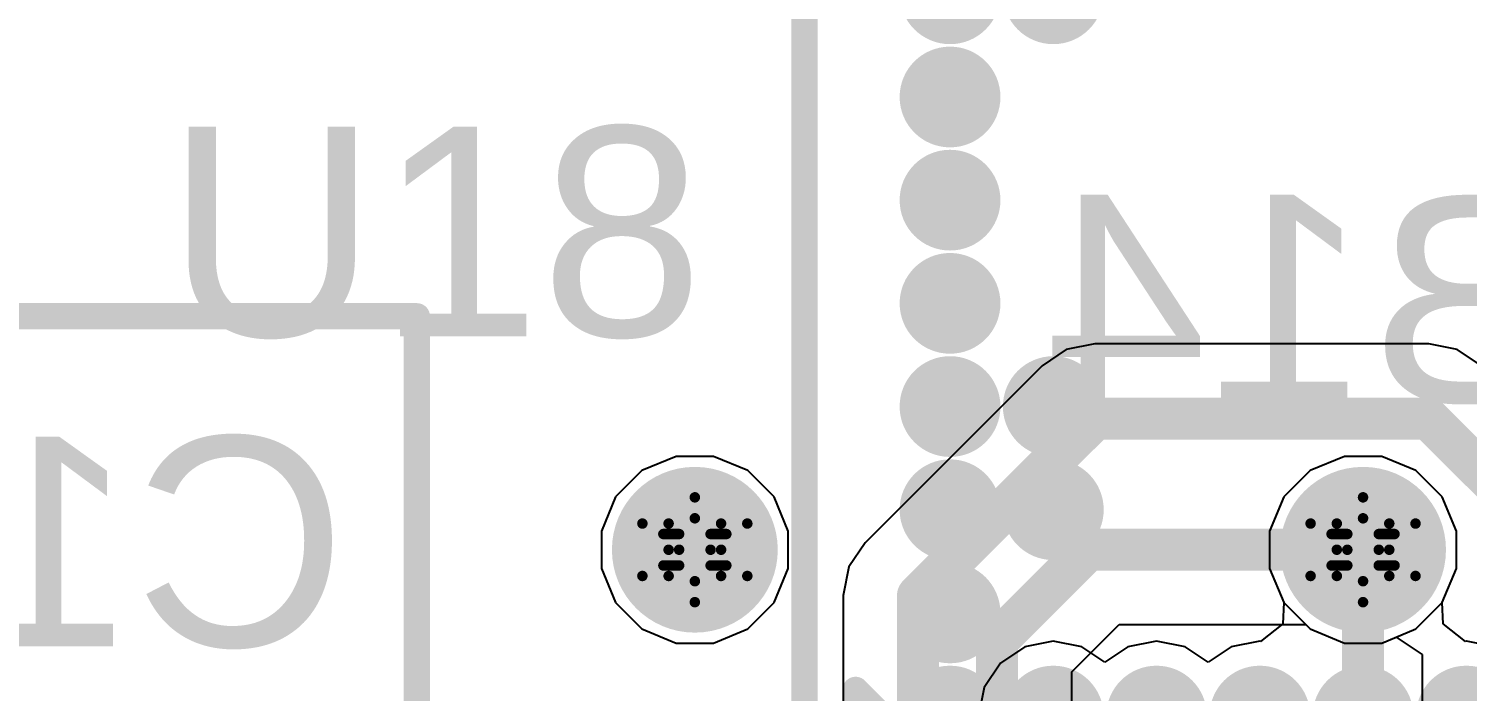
# Model space of a CAD drawing. Header units: inches. Extents: x -2.7 to 10.9, y -2.9 to 7.4.
# Drawn here: x -0.679 to -0.4047, y -2.6315 to -2.5051 of the extents above; entities that cross this region are included whole.
import ezdxf

# ---------------------------------------------------------------- set-up
doc = ezdxf.new("R2010")
doc.units = ezdxf.units.IN
doc.header["$MEASUREMENT"] = 0
for name, color, linetype in [('Board Outline', 216, 'Continuous'), ('Bottom Layer', 5, 'Continuous'), ('Bottom Overlay', 54, 'Continuous'), ('Bottom Solder', 6, 'Continuous'), ('Drill Drawing', 1, 'Continuous'), ('Layer 2', 16, 'Continuous'), ('Layer 3', 76, 'Continuous'), ('Top Layer', 1, 'Continuous'), ('Top Overlay', 2, 'Continuous'), ('Top Paste', 8, 'Continuous'), ('Top Solder', 216, 'Continuous'), ('Via Holes', 16, 'Continuous')]:
    doc.layers.add(name, color=color, linetype=linetype)
doc.styles.add('Arial', font='', dxfattribs={"height": 0.2})
doc.styles.get('Arial').set_extended_font_data('Arial')

# ---------------------------------------------------------------- blocks, each defined once
blk = doc.blocks.new('_____2____40_128')
at = {"layer": 'Top Layer'}
h = blk.add_hatch(color=1, dxfattribs=at)
edge = h.paths.add_edge_path()
edge.add_arc((-0.10827, 0.07874), 0.00561, 0, 360)
h = blk.add_hatch(color=1, dxfattribs=at)
edge = h.paths.add_edge_path()
edge.add_arc((-0.08858, 0.07874), 0.00561, 0, 360)
h = blk.add_hatch(color=1, dxfattribs=at)
edge = h.paths.add_edge_path()
edge.add_arc((-0.0689, 0.07874), 0.00561, 0, 360)
h = blk.add_hatch(color=1, dxfattribs=at)
edge = h.paths.add_edge_path()
edge.add_arc((-0.04921, 0.07874), 0.00561, 0, 360)
h = blk.add_hatch(color=1, dxfattribs=at)
edge = h.paths.add_edge_path()
edge.add_arc((-0.02953, 0.07874), 0.00561, 0, 360)
h = blk.add_hatch(color=1, dxfattribs=at)
edge = h.paths.add_edge_path()
edge.add_arc((-0.00984, 0.07874), 0.00561, 0, 360)
h = blk.add_hatch(color=1, dxfattribs=at)
edge = h.paths.add_edge_path()
edge.add_arc((0.00984, 0.07874), 0.00561, 0, 360)
h = blk.add_hatch(color=1, dxfattribs=at)
edge = h.paths.add_edge_path()
edge.add_arc((0.02953, 0.07874), 0.00561, 0, 360)
h = blk.add_hatch(color=1, dxfattribs=at)
edge = h.paths.add_edge_path()
edge.add_arc((0.04921, 0.07874), 0.00561, 0, 360)
h = blk.add_hatch(color=1, dxfattribs=at)
edge = h.paths.add_edge_path()
edge.add_arc((0.0689, 0.07874), 0.00561, 0, 360)
h = blk.add_hatch(color=1, dxfattribs=at)
edge = h.paths.add_edge_path()
edge.add_arc((0.08858, 0.07874), 0.00561, 0, 360)
h = blk.add_hatch(color=1, dxfattribs=at)
edge = h.paths.add_edge_path()
edge.add_arc((0.10827, 0.07874), 0.00561, 0, 360)
h = blk.add_hatch(color=1, dxfattribs=at)
edge = h.paths.add_edge_path()
edge.add_arc((-0.10827, 0.05906), 0.00561, 0, 360)
h = blk.add_hatch(color=1, dxfattribs=at)
edge = h.paths.add_edge_path()
edge.add_arc((-0.08858, 0.05906), 0.00561, 0, 360)
h = blk.add_hatch(color=1, dxfattribs=at)
edge = h.paths.add_edge_path()
edge.add_arc((-0.10827, 0.03937), 0.00561, 0, 360)
h = blk.add_hatch(color=1, dxfattribs=at)
edge = h.paths.add_edge_path()
edge.add_arc((0.10827, 0.03937), 0.00561, 0, 360)
h = blk.add_hatch(color=1, dxfattribs=at)
edge = h.paths.add_edge_path()
edge.add_arc((-0.10827, 0.01969), 0.00561, 0, 360)
h = blk.add_hatch(color=1, dxfattribs=at)
edge = h.paths.add_edge_path()
edge.add_arc((0.10827, 0.01969), 0.00561, 0, 360)
h = blk.add_hatch(color=1, dxfattribs=at)
edge = h.paths.add_edge_path()
edge.add_arc((-0.10827, 0), 0.00561, 0, 360)
h = blk.add_hatch(color=1, dxfattribs=at)
edge = h.paths.add_edge_path()
edge.add_arc((0.10827, 0), 0.00561, 0, 360)
h = blk.add_hatch(color=1, dxfattribs=at)
edge = h.paths.add_edge_path()
edge.add_arc((-0.10827, -0.01969), 0.00561, 0, 360)
h = blk.add_hatch(color=1, dxfattribs=at)
edge = h.paths.add_edge_path()
edge.add_arc((-0.08858, -0.01969), 0.00561, 0, 360)
h = blk.add_hatch(color=1, dxfattribs=at)
edge = h.paths.add_edge_path()
edge.add_arc((0.10827, -0.01969), 0.00561, 0, 360)
h = blk.add_hatch(color=1, dxfattribs=at)
edge = h.paths.add_edge_path()
edge.add_arc((-0.10827, -0.03937), 0.00561, 0, 360)
h = blk.add_hatch(color=1, dxfattribs=at)
edge = h.paths.add_edge_path()
edge.add_arc((-0.08858, -0.03937), 0.00561, 0, 360)
h = blk.add_hatch(color=1, dxfattribs=at)
edge = h.paths.add_edge_path()
edge.add_arc((0.10827, -0.03937), 0.00561, 0, 360)
h = blk.add_hatch(color=1, dxfattribs=at)
edge = h.paths.add_edge_path()
edge.add_arc((-0.10827, -0.05906), 0.00561, 0, 360)
h = blk.add_hatch(color=1, dxfattribs=at)
edge = h.paths.add_edge_path()
edge.add_arc((0.10827, -0.05906), 0.00561, 0, 360)
h = blk.add_hatch(color=1, dxfattribs=at)
edge = h.paths.add_edge_path()
edge.add_arc((-0.10827, -0.07874), 0.00561, 0, 360)
h = blk.add_hatch(color=1, dxfattribs=at)
edge = h.paths.add_edge_path()
edge.add_arc((-0.08858, -0.07874), 0.00561, 0, 360)
h = blk.add_hatch(color=1, dxfattribs=at)
edge = h.paths.add_edge_path()
edge.add_arc((-0.0689, -0.07874), 0.00561, 0, 360)
h = blk.add_hatch(color=1, dxfattribs=at)
edge = h.paths.add_edge_path()
edge.add_arc((-0.04921, -0.07874), 0.00561, 0, 360)
h = blk.add_hatch(color=1, dxfattribs=at)
edge = h.paths.add_edge_path()
edge.add_arc((-0.02953, -0.07874), 0.00561, 0, 360)
h = blk.add_hatch(color=1, dxfattribs=at)
edge = h.paths.add_edge_path()
edge.add_arc((-0.00984, -0.07874), 0.00561, 0, 360)
h = blk.add_hatch(color=1, dxfattribs=at)
edge = h.paths.add_edge_path()
edge.add_arc((0.00984, -0.07874), 0.00561, 0, 360)
h = blk.add_hatch(color=1, dxfattribs=at)
edge = h.paths.add_edge_path()
edge.add_arc((0.02953, -0.07874), 0.00561, 0, 360)
h = blk.add_hatch(color=1, dxfattribs=at)
edge = h.paths.add_edge_path()
edge.add_arc((0.04921, -0.07874), 0.00561, 0, 360)
h = blk.add_hatch(color=1, dxfattribs=at)
edge = h.paths.add_edge_path()
edge.add_arc((0.0689, -0.07874), 0.00561, 0, 360)
h = blk.add_hatch(color=1, dxfattribs=at)
edge = h.paths.add_edge_path()
edge.add_arc((0.08858, -0.07874), 0.00561, 0, 360)
h = blk.add_hatch(color=1, dxfattribs=at)
edge = h.paths.add_edge_path()
edge.add_arc((0.10827, -0.07874), 0.00561, 0, 360)
at = {"layer": 'Top Paste'}
h = blk.add_hatch(color=8, dxfattribs=at)
edge = h.paths.add_edge_path()
edge.add_arc((-0.10827, 0.07874), 0.00561, 0, 360)
h = blk.add_hatch(color=8, dxfattribs=at)
edge = h.paths.add_edge_path()
edge.add_arc((-0.08858, 0.07874), 0.00561, 0, 360)
h = blk.add_hatch(color=8, dxfattribs=at)
edge = h.paths.add_edge_path()
edge.add_arc((-0.0689, 0.07874), 0.00561, 0, 360)
h = blk.add_hatch(color=8, dxfattribs=at)
edge = h.paths.add_edge_path()
edge.add_arc((-0.04921, 0.07874), 0.00561, 0, 360)
h = blk.add_hatch(color=8, dxfattribs=at)
edge = h.paths.add_edge_path()
edge.add_arc((-0.02953, 0.07874), 0.00561, 0, 360)
h = blk.add_hatch(color=8, dxfattribs=at)
edge = h.paths.add_edge_path()
edge.add_arc((-0.00984, 0.07874), 0.00561, 0, 360)
h = blk.add_hatch(color=8, dxfattribs=at)
edge = h.paths.add_edge_path()
edge.add_arc((0.00984, 0.07874), 0.00561, 0, 360)
h = blk.add_hatch(color=8, dxfattribs=at)
edge = h.paths.add_edge_path()
edge.add_arc((0.02953, 0.07874), 0.00561, 0, 360)
h = blk.add_hatch(color=8, dxfattribs=at)
edge = h.paths.add_edge_path()
edge.add_arc((0.04921, 0.07874), 0.00561, 0, 360)
h = blk.add_hatch(color=8, dxfattribs=at)
edge = h.paths.add_edge_path()
edge.add_arc((0.0689, 0.07874), 0.00561, 0, 360)
h = blk.add_hatch(color=8, dxfattribs=at)
edge = h.paths.add_edge_path()
edge.add_arc((0.08858, 0.07874), 0.00561, 0, 360)
h = blk.add_hatch(color=8, dxfattribs=at)
edge = h.paths.add_edge_path()
edge.add_arc((0.10827, 0.07874), 0.00561, 0, 360)
h = blk.add_hatch(color=8, dxfattribs=at)
edge = h.paths.add_edge_path()
edge.add_arc((-0.10827, 0.05906), 0.00561, 0, 360)
h = blk.add_hatch(color=8, dxfattribs=at)
edge = h.paths.add_edge_path()
edge.add_arc((-0.08858, 0.05906), 0.00561, 0, 360)
h = blk.add_hatch(color=8, dxfattribs=at)
edge = h.paths.add_edge_path()
edge.add_arc((-0.10827, 0.03937), 0.00561, 0, 360)
h = blk.add_hatch(color=8, dxfattribs=at)
edge = h.paths.add_edge_path()
edge.add_arc((0.10827, 0.03937), 0.00561, 0, 360)
h = blk.add_hatch(color=8, dxfattribs=at)
edge = h.paths.add_edge_path()
edge.add_arc((-0.10827, 0.01969), 0.00561, 0, 360)
h = blk.add_hatch(color=8, dxfattribs=at)
edge = h.paths.add_edge_path()
edge.add_arc((0.10827, 0.01969), 0.00561, 0, 360)
h = blk.add_hatch(color=8, dxfattribs=at)
edge = h.paths.add_edge_path()
edge.add_arc((-0.10827, 0), 0.00561, 0, 360)
h = blk.add_hatch(color=8, dxfattribs=at)
edge = h.paths.add_edge_path()
edge.add_arc((0.10827, 0), 0.00561, 0, 360)
h = blk.add_hatch(color=8, dxfattribs=at)
edge = h.paths.add_edge_path()
edge.add_arc((-0.10827, -0.01969), 0.00561, 0, 360)
h = blk.add_hatch(color=8, dxfattribs=at)
edge = h.paths.add_edge_path()
edge.add_arc((-0.08858, -0.01969), 0.00561, 0, 360)
h = blk.add_hatch(color=8, dxfattribs=at)
edge = h.paths.add_edge_path()
edge.add_arc((0.10827, -0.01969), 0.00561, 0, 360)
h = blk.add_hatch(color=8, dxfattribs=at)
edge = h.paths.add_edge_path()
edge.add_arc((-0.10827, -0.03937), 0.00561, 0, 360)
h = blk.add_hatch(color=8, dxfattribs=at)
edge = h.paths.add_edge_path()
edge.add_arc((-0.08858, -0.03937), 0.00561, 0, 360)
h = blk.add_hatch(color=8, dxfattribs=at)
edge = h.paths.add_edge_path()
edge.add_arc((0.10827, -0.03937), 0.00561, 0, 360)
h = blk.add_hatch(color=8, dxfattribs=at)
edge = h.paths.add_edge_path()
edge.add_arc((-0.10827, -0.05906), 0.00561, 0, 360)
h = blk.add_hatch(color=8, dxfattribs=at)
edge = h.paths.add_edge_path()
edge.add_arc((0.10827, -0.05906), 0.00561, 0, 360)
h = blk.add_hatch(color=8, dxfattribs=at)
edge = h.paths.add_edge_path()
edge.add_arc((-0.10827, -0.07874), 0.00561, 0, 360)
h = blk.add_hatch(color=8, dxfattribs=at)
edge = h.paths.add_edge_path()
edge.add_arc((-0.08858, -0.07874), 0.00561, 0, 360)
h = blk.add_hatch(color=8, dxfattribs=at)
edge = h.paths.add_edge_path()
edge.add_arc((-0.0689, -0.07874), 0.00561, 0, 360)
h = blk.add_hatch(color=8, dxfattribs=at)
edge = h.paths.add_edge_path()
edge.add_arc((-0.04921, -0.07874), 0.00561, 0, 360)
h = blk.add_hatch(color=8, dxfattribs=at)
edge = h.paths.add_edge_path()
edge.add_arc((-0.02953, -0.07874), 0.00561, 0, 360)
h = blk.add_hatch(color=8, dxfattribs=at)
edge = h.paths.add_edge_path()
edge.add_arc((-0.00984, -0.07874), 0.00561, 0, 360)
h = blk.add_hatch(color=8, dxfattribs=at)
edge = h.paths.add_edge_path()
edge.add_arc((0.00984, -0.07874), 0.00561, 0, 360)
h = blk.add_hatch(color=8, dxfattribs=at)
edge = h.paths.add_edge_path()
edge.add_arc((0.02953, -0.07874), 0.00561, 0, 360)
h = blk.add_hatch(color=8, dxfattribs=at)
edge = h.paths.add_edge_path()
edge.add_arc((0.04921, -0.07874), 0.00561, 0, 360)
h = blk.add_hatch(color=8, dxfattribs=at)
edge = h.paths.add_edge_path()
edge.add_arc((0.0689, -0.07874), 0.00561, 0, 360)
h = blk.add_hatch(color=8, dxfattribs=at)
edge = h.paths.add_edge_path()
edge.add_arc((0.08858, -0.07874), 0.00561, 0, 360)
h = blk.add_hatch(color=8, dxfattribs=at)
edge = h.paths.add_edge_path()
edge.add_arc((0.10827, -0.07874), 0.00561, 0, 360)
at = {"layer": 'Top Solder'}
h = blk.add_hatch(color=216, dxfattribs=at)
edge = h.paths.add_edge_path()
edge.add_arc((-0.10827, 0.07874), 0.00961, 0, 360)
h = blk.add_hatch(color=216, dxfattribs=at)
edge = h.paths.add_edge_path()
edge.add_arc((-0.08858, 0.07874), 0.00961, 0, 360)
h = blk.add_hatch(color=216, dxfattribs=at)
edge = h.paths.add_edge_path()
edge.add_arc((-0.0689, 0.07874), 0.00961, 0, 360)
h = blk.add_hatch(color=216, dxfattribs=at)
edge = h.paths.add_edge_path()
edge.add_arc((-0.04921, 0.07874), 0.00961, 0, 360)
h = blk.add_hatch(color=216, dxfattribs=at)
edge = h.paths.add_edge_path()
edge.add_arc((-0.02953, 0.07874), 0.00961, 0, 360)
h = blk.add_hatch(color=216, dxfattribs=at)
edge = h.paths.add_edge_path()
edge.add_arc((-0.00984, 0.07874), 0.00961, 0, 360)
h = blk.add_hatch(color=216, dxfattribs=at)
edge = h.paths.add_edge_path()
edge.add_arc((0.00984, 0.07874), 0.00961, 0, 360)
h = blk.add_hatch(color=216, dxfattribs=at)
edge = h.paths.add_edge_path()
edge.add_arc((0.02953, 0.07874), 0.00961, 0, 360)
h = blk.add_hatch(color=216, dxfattribs=at)
edge = h.paths.add_edge_path()
edge.add_arc((0.04921, 0.07874), 0.00961, 0, 360)
h = blk.add_hatch(color=216, dxfattribs=at)
edge = h.paths.add_edge_path()
edge.add_arc((0.0689, 0.07874), 0.00961, 0, 360)
h = blk.add_hatch(color=216, dxfattribs=at)
edge = h.paths.add_edge_path()
edge.add_arc((0.08858, 0.07874), 0.00961, 0, 360)
h = blk.add_hatch(color=216, dxfattribs=at)
edge = h.paths.add_edge_path()
edge.add_arc((0.10827, 0.07874), 0.00961, 0, 360)
h = blk.add_hatch(color=216, dxfattribs=at)
edge = h.paths.add_edge_path()
edge.add_arc((-0.10827, 0.05906), 0.00961, 0, 360)
h = blk.add_hatch(color=216, dxfattribs=at)
edge = h.paths.add_edge_path()
edge.add_arc((-0.08858, 0.05906), 0.00961, 0, 360)
h = blk.add_hatch(color=216, dxfattribs=at)
edge = h.paths.add_edge_path()
edge.add_arc((-0.10827, 0.03937), 0.00961, 0, 360)
h = blk.add_hatch(color=216, dxfattribs=at)
edge = h.paths.add_edge_path()
edge.add_arc((0.10827, 0.03937), 0.00961, 0, 360)
h = blk.add_hatch(color=216, dxfattribs=at)
edge = h.paths.add_edge_path()
edge.add_arc((-0.10827, 0.01969), 0.00961, 0, 360)
h = blk.add_hatch(color=216, dxfattribs=at)
edge = h.paths.add_edge_path()
edge.add_arc((0.10827, 0.01969), 0.00961, 0, 360)
h = blk.add_hatch(color=216, dxfattribs=at)
edge = h.paths.add_edge_path()
edge.add_arc((-0.10827, 0), 0.00961, 0, 360)
h = blk.add_hatch(color=216, dxfattribs=at)
edge = h.paths.add_edge_path()
edge.add_arc((0.10827, 0), 0.00961, 0, 360)
h = blk.add_hatch(color=216, dxfattribs=at)
edge = h.paths.add_edge_path()
edge.add_arc((-0.10827, -0.01969), 0.00961, 0, 360)
h = blk.add_hatch(color=216, dxfattribs=at)
edge = h.paths.add_edge_path()
edge.add_arc((-0.08858, -0.01969), 0.00961, 0, 360)
h = blk.add_hatch(color=216, dxfattribs=at)
edge = h.paths.add_edge_path()
edge.add_arc((0.10827, -0.01969), 0.00961, 0, 360)
h = blk.add_hatch(color=216, dxfattribs=at)
edge = h.paths.add_edge_path()
edge.add_arc((-0.10827, -0.03937), 0.00961, 0, 360)
h = blk.add_hatch(color=216, dxfattribs=at)
edge = h.paths.add_edge_path()
edge.add_arc((-0.08858, -0.03937), 0.00961, 0, 360)
h = blk.add_hatch(color=216, dxfattribs=at)
edge = h.paths.add_edge_path()
edge.add_arc((0.10827, -0.03937), 0.00961, 0, 360)
h = blk.add_hatch(color=216, dxfattribs=at)
edge = h.paths.add_edge_path()
edge.add_arc((-0.10827, -0.05906), 0.00961, 0, 360)
h = blk.add_hatch(color=216, dxfattribs=at)
edge = h.paths.add_edge_path()
edge.add_arc((0.10827, -0.05906), 0.00961, 0, 360)
h = blk.add_hatch(color=216, dxfattribs=at)
edge = h.paths.add_edge_path()
edge.add_arc((-0.10827, -0.07874), 0.00961, 0, 360)
h = blk.add_hatch(color=216, dxfattribs=at)
edge = h.paths.add_edge_path()
edge.add_arc((-0.08858, -0.07874), 0.00961, 0, 360)
h = blk.add_hatch(color=216, dxfattribs=at)
edge = h.paths.add_edge_path()
edge.add_arc((-0.0689, -0.07874), 0.00961, 0, 360)
h = blk.add_hatch(color=216, dxfattribs=at)
edge = h.paths.add_edge_path()
edge.add_arc((-0.04921, -0.07874), 0.00961, 0, 360)
h = blk.add_hatch(color=216, dxfattribs=at)
edge = h.paths.add_edge_path()
edge.add_arc((-0.02953, -0.07874), 0.00961, 0, 360)
h = blk.add_hatch(color=216, dxfattribs=at)
edge = h.paths.add_edge_path()
edge.add_arc((-0.00984, -0.07874), 0.00961, 0, 360)
h = blk.add_hatch(color=216, dxfattribs=at)
edge = h.paths.add_edge_path()
edge.add_arc((0.00984, -0.07874), 0.00961, 0, 360)
h = blk.add_hatch(color=216, dxfattribs=at)
edge = h.paths.add_edge_path()
edge.add_arc((0.02953, -0.07874), 0.00961, 0, 360)
h = blk.add_hatch(color=216, dxfattribs=at)
edge = h.paths.add_edge_path()
edge.add_arc((0.04921, -0.07874), 0.00961, 0, 360)
h = blk.add_hatch(color=216, dxfattribs=at)
edge = h.paths.add_edge_path()
edge.add_arc((0.0689, -0.07874), 0.00961, 0, 360)
h = blk.add_hatch(color=216, dxfattribs=at)
edge = h.paths.add_edge_path()
edge.add_arc((0.08858, -0.07874), 0.00961, 0, 360)
h = blk.add_hatch(color=216, dxfattribs=at)
edge = h.paths.add_edge_path()
edge.add_arc((0.10827, -0.07874), 0.00961, 0, 360)
at = {"layer": 'Top Overlay'}
for points in [[(-0.136, -0.094, 0.005, 0.005, 0), (-0.136, 0.107, 0.005, 0.005, 0)], [(-0.136, 0.107, 0.005, 0.005, 0), (0.124, 0.107, 0.005, 0.005, 0)], [(0.124, -0.094, 0.005, 0.005, 0), (0.124, 0.107, 0.005, 0.005, 0)], [(-0.12627, -0.07374, 0.005, 0.005, 0), (-0.12127, -0.07874, 0.005, 0.005, 0)], [(-0.12627, -0.08374, 0.005, 0.005, 0), (-0.12627, -0.07374, 0.005, 0.005, 0)], [(-0.12627, -0.08374, 0.005, 0.005, 0), (-0.12127, -0.07874, 0.005, 0.005, 0)], [(-0.136, -0.094, 0.005, 0.005, 0), (0.124, -0.094, 0.005, 0.005, 0)]]:
    blk.add_lwpolyline(points, format="xyseb", dxfattribs=at)
for points in [[(-0.13725, 0.107, 0.0025, 0.0025, 1), (-0.13475, 0.107, 0.0025, 0.0025, 1)], [(-0.13725, 0.107, 0.0025, 0.0025, 1), (-0.13475, 0.107, 0.0025, 0.0025, 1)], [(0.12275, 0.107, 0.0025, 0.0025, 1), (0.12525, 0.107, 0.0025, 0.0025, 1)], [(0.12275, 0.107, 0.0025, 0.0025, 1), (0.12525, 0.107, 0.0025, 0.0025, 1)], [(-0.12752, -0.07374, 0.0025, 0.0025, 1), (-0.12502, -0.07374, 0.0025, 0.0025, 1)], [(-0.12752, -0.07374, 0.0025, 0.0025, 1), (-0.12502, -0.07374, 0.0025, 0.0025, 1)], [(-0.12252, -0.07874, 0.0025, 0.0025, 1), (-0.12002, -0.07874, 0.0025, 0.0025, 1)], [(-0.12252, -0.07874, 0.0025, 0.0025, 1), (-0.12002, -0.07874, 0.0025, 0.0025, 1)], [(-0.12752, -0.08374, 0.0025, 0.0025, 1), (-0.12502, -0.08374, 0.0025, 0.0025, 1)], [(-0.12752, -0.08374, 0.0025, 0.0025, 1), (-0.12502, -0.08374, 0.0025, 0.0025, 1)], [(-0.13725, -0.094, 0.0025, 0.0025, 1), (-0.13475, -0.094, 0.0025, 0.0025, 1)], [(-0.13725, -0.094, 0.0025, 0.0025, 1), (-0.13475, -0.094, 0.0025, 0.0025, 1)], [(0.12275, -0.094, 0.0025, 0.0025, 1), (0.12525, -0.094, 0.0025, 0.0025, 1)], [(0.12275, -0.094, 0.0025, 0.0025, 1), (0.12525, -0.094, 0.0025, 0.0025, 1)]]:
    blk.add_lwpolyline(points, format="xyseb", close=True, dxfattribs=at)

msp = doc.modelspace()

# ---------------------------------------------------------------- hatches: boundary and pattern name
at = {"layer": 'Bottom Layer'}
h = msp.add_hatch(color=5, dxfattribs=at)
edge = h.paths.add_edge_path()
edge.add_arc((-0.552, -2.60455), 0.01181, 0, 360)
h = msp.add_hatch(color=5, dxfattribs=at)
edge = h.paths.add_edge_path()
edge.add_arc((-0.42461, -2.60455), 0.01181, 0, 360)
at = {"layer": 'Bottom Solder'}
h = msp.add_hatch(color=6, dxfattribs=at)
edge = h.paths.add_edge_path()
edge.add_arc((-0.552, -2.60455), 0.01581, 0, 360)
h = msp.add_hatch(color=6, dxfattribs=at)
edge = h.paths.add_edge_path()
edge.add_arc((-0.42461, -2.60455), 0.01581, 0, 360)
at = {"layer": 'Layer 2'}
h = msp.add_hatch(color=16, dxfattribs=at)
edge = h.paths.add_edge_path()
edge.add_arc((-0.552, -2.60455), 0.01181, 0, 360)
h = msp.add_hatch(color=16, dxfattribs=at)
edge = h.paths.add_edge_path()
edge.add_arc((-0.42461, -2.60455), 0.01181, 0, 360)
at = {"layer": 'Layer 3'}
h = msp.add_hatch(color=76, dxfattribs=at)
edge = h.paths.add_edge_path()
edge.add_arc((-0.552, -2.60455), 0.01181, 0, 360)
h = msp.add_hatch(color=76, dxfattribs=at)
edge = h.paths.add_edge_path()
edge.add_arc((-0.42461, -2.60455), 0.01181, 0, 360)
at = {"layer": 'Top Layer'}
h = msp.add_hatch(color=1, dxfattribs=at)
edge = h.paths.add_edge_path()
edge.add_arc((-0.552, -2.60455), 0.01181, 0, 360)
h = msp.add_hatch(color=1, dxfattribs=at)
edge = h.paths.add_edge_path()
edge.add_arc((-0.42461, -2.60455), 0.01181, 0, 360)
at = {"layer": 'Top Solder'}
h = msp.add_hatch(color=216, dxfattribs=at)
edge = h.paths.add_edge_path()
edge.add_arc((-0.552, -2.60455), 0.01581, 0, 360)
h = msp.add_hatch(color=216, dxfattribs=at)
edge = h.paths.add_edge_path()
edge.add_arc((-0.42461, -2.60455), 0.01581, 0, 360)
at = {"layer": 'Via Holes'}
h = msp.add_hatch(color=7, dxfattribs=at)
edge = h.paths.add_edge_path()
edge.add_arc((-0.552, -2.60455), 0.00591, 0, 360)
h = msp.add_hatch(color=7, dxfattribs=at)
edge = h.paths.add_edge_path()
edge.add_arc((-0.42461, -2.60455), 0.00591, 0, 360)

# ---------------------------------------------------------------- linework, layer by layer
at = {"layer": 'Board Outline'}
msp.add_lwpolyline([(2.84412, -0.24125, 0.005, 0.005, -0.741893), (-2.49969, -1.37795, 0.005, 0.005, 0)], format="xyseb", dxfattribs=at)
at = {"layer": 'Bottom Layer'}
for p, q in [((-0.48118, -2.56636), (-0.48581, -2.56946)), ((-0.47572, -2.56528), (-0.48118, -2.56636)), ((-0.4121, -2.56528), (-0.47572, -2.56528)), ((-0.40664, -2.56636), (-0.4121, -2.56528)), ((-0.4121, -2.56528), (-0.4121, -2.56528)), ((-0.40201, -2.56946), (-0.40664, -2.56636)), ((-0.48581, -2.56946), (-0.51955, -2.6032)), ((-0.48581, -2.56946), (-0.48581, -2.56946)), ((-0.51955, -2.6032), (-0.52265, -2.60783)), ((-0.52265, -2.60783), (-0.52373, -2.61329)), ((-0.52373, -2.61329), (-0.52373, -2.61329)), ((-0.52373, -2.61329), (-0.52373, -2.74635)), ((-0.48014, -2.62786), (-0.47111, -2.61883)), ((-0.47111, -2.61883), (-0.43552, -2.61883)), ((-0.43552, -2.61883), (-0.43469, -2.61965)), ((-0.43469, -2.61965), (-0.42815, -2.62236)), ((-0.42106, -2.62236), (-0.41831, -2.62122)), ((-0.41831, -2.62122), (-0.41331, -2.62456)), ((-0.42815, -2.62236), (-0.42106, -2.62236)), ((-0.41331, -2.62456), (-0.41331, -2.63408)), ((-0.48014, -2.73325), (-0.48014, -2.62786))]:
    msp.add_line(p, q, dxfattribs=at)
for points in [[(-0.50946, -2.61329, 0.008, 0.008, 0), (-0.47572, -2.57955, 0.008, 0.008, 0)], [(-0.47572, -2.57955, 0.008, 0.008, 0), (-0.4121, -2.57955, 0.008, 0.008, 0)], [(-0.4121, -2.57955, 0.008, 0.008, 0), (-0.39903, -2.59262, 0.008, 0.008, 0)], [(-0.49442, -2.62195, 0.008, 0.008, 0), (-0.47702, -2.60455, 0.008, 0.008, 0)], [(-0.47702, -2.60455, 0.008, 0.008, 0), (-0.42461, -2.60455, 0.008, 0.008, 0)], [(-0.50946, -2.74635, 0.008, 0.008, 0), (-0.50946, -2.61329, 0.008, 0.008, 0)], [(-0.49442, -2.73916, 0.008, 0.008, 0), (-0.49442, -2.62195, 0.008, 0.008, 0)]]:
    msp.add_lwpolyline(points, format="xyseb", dxfattribs=at)
for points in [[(-0.47772, -2.57955, 0.004, 0.004, 1), (-0.47372, -2.57955, 0.004, 0.004, 1)], [(-0.47772, -2.57955, 0.004, 0.004, 1), (-0.47372, -2.57955, 0.004, 0.004, 1)], [(-0.4141, -2.57955, 0.004, 0.004, 1), (-0.4101, -2.57955, 0.004, 0.004, 1)], [(-0.4141, -2.57955, 0.004, 0.004, 1), (-0.4101, -2.57955, 0.004, 0.004, 1)], [(-0.47902, -2.60455, 0.004, 0.004, 1), (-0.47502, -2.60455, 0.004, 0.004, 1)], [(-0.47902, -2.60455, 0.004, 0.004, 1), (-0.47502, -2.60455, 0.004, 0.004, 1)], [(-0.42661, -2.60455, 0.004, 0.004, 1), (-0.42261, -2.60455, 0.004, 0.004, 1)], [(-0.51146, -2.61329, 0.004, 0.004, 1), (-0.50746, -2.61329, 0.004, 0.004, 1)], [(-0.51146, -2.61329, 0.004, 0.004, 1), (-0.50746, -2.61329, 0.004, 0.004, 1)], [(-0.49642, -2.62195, 0.004, 0.004, 1), (-0.49242, -2.62195, 0.004, 0.004, 1)], [(-0.49642, -2.62195, 0.004, 0.004, 1), (-0.49242, -2.62195, 0.004, 0.004, 1)]]:
    msp.add_lwpolyline(points, format="xyseb", close=True, dxfattribs=at)
at = {"layer": 'Bottom Overlay'}
for points in [[(-0.752, -2.56, 0.005, 0.005, 0), (-0.605, -2.56, 0.005, 0.005, 0)], [(-0.605, -2.64472, 0.005, 0.005, 0), (-0.605, -2.56, 0.005, 0.005, 0)]]:
    msp.add_lwpolyline(points, format="xyseb", dxfattribs=at)
msp.add_lwpolyline([(-0.60625, -2.56, 0.0025, 0.0025, 1), (-0.60375, -2.56, 0.0025, 0.0025, 1)], format="xyseb", close=True, dxfattribs=at)
msp.add_lwpolyline([(-0.60625, -2.56, 0.0025, 0.0025, 1), (-0.60375, -2.56, 0.0025, 0.0025, 1)], format="xyseb", close=True, dxfattribs=at)
at = {"layer": 'Drill Drawing'}
for points in [[(-0.557, -2.59955, 0.002, 0.002, 0), (-0.552, -2.59455, 0.002, 0.002, 0)], [(-0.552, -2.59455, 0.002, 0.002, 0), (-0.547, -2.59955, 0.002, 0.002, 0)], [(-0.42961, -2.59955, 0.002, 0.002, 0), (-0.42461, -2.59455, 0.002, 0.002, 0)], [(-0.42461, -2.59455, 0.002, 0.002, 0), (-0.41961, -2.59955, 0.002, 0.002, 0)], [(-0.562, -2.59955, 0.002, 0.002, 0), (-0.557, -2.60455, 0.002, 0.002, 0)], [(-0.562, -2.59955, 0.002, 0.002, 0), (-0.557, -2.59955, 0.002, 0.002, 0)], [(-0.555, -2.60155, 0.002, 0.002, 0), (-0.552, -2.59855, 0.002, 0.002, 0)], [(-0.552, -2.59855, 0.002, 0.002, 0), (-0.549, -2.60155, 0.002, 0.002, 0)], [(-0.547, -2.59955, 0.002, 0.002, 0), (-0.542, -2.59955, 0.002, 0.002, 0)], [(-0.547, -2.60455, 0.002, 0.002, 0), (-0.542, -2.59955, 0.002, 0.002, 0)], [(-0.43461, -2.59955, 0.002, 0.002, 0), (-0.42961, -2.60455, 0.002, 0.002, 0)], [(-0.43461, -2.59955, 0.002, 0.002, 0), (-0.42961, -2.59955, 0.002, 0.002, 0)], [(-0.42761, -2.60155, 0.002, 0.002, 0), (-0.42461, -2.59855, 0.002, 0.002, 0)], [(-0.42461, -2.59855, 0.002, 0.002, 0), (-0.42161, -2.60155, 0.002, 0.002, 0)], [(-0.41961, -2.59955, 0.002, 0.002, 0), (-0.41461, -2.59955, 0.002, 0.002, 0)], [(-0.41961, -2.60455, 0.002, 0.002, 0), (-0.41461, -2.59955, 0.002, 0.002, 0)], [(-0.558, -2.60155, 0.002, 0.002, 0), (-0.555, -2.60455, 0.002, 0.002, 0)], [(-0.558, -2.60155, 0.002, 0.002, 0), (-0.555, -2.60155, 0.002, 0.002, 0)], [(-0.549, -2.60155, 0.002, 0.002, 0), (-0.546, -2.60155, 0.002, 0.002, 0)], [(-0.549, -2.60455, 0.002, 0.002, 0), (-0.546, -2.60155, 0.002, 0.002, 0)], [(-0.43061, -2.60155, 0.002, 0.002, 0), (-0.42761, -2.60455, 0.002, 0.002, 0)], [(-0.43061, -2.60155, 0.002, 0.002, 0), (-0.42761, -2.60155, 0.002, 0.002, 0)], [(-0.42161, -2.60155, 0.002, 0.002, 0), (-0.41861, -2.60155, 0.002, 0.002, 0)], [(-0.42161, -2.60455, 0.002, 0.002, 0), (-0.41861, -2.60155, 0.002, 0.002, 0)], [(-0.562, -2.60955, 0.002, 0.002, 0), (-0.557, -2.60455, 0.002, 0.002, 0)], [(-0.558, -2.60755, 0.002, 0.002, 0), (-0.555, -2.60455, 0.002, 0.002, 0)], [(-0.549, -2.60455, 0.002, 0.002, 0), (-0.546, -2.60755, 0.002, 0.002, 0)], [(-0.547, -2.60455, 0.002, 0.002, 0), (-0.542, -2.60955, 0.002, 0.002, 0)], [(-0.43461, -2.60955, 0.002, 0.002, 0), (-0.42961, -2.60455, 0.002, 0.002, 0)], [(-0.43061, -2.60755, 0.002, 0.002, 0), (-0.42761, -2.60455, 0.002, 0.002, 0)], [(-0.42161, -2.60455, 0.002, 0.002, 0), (-0.41861, -2.60755, 0.002, 0.002, 0)], [(-0.41961, -2.60455, 0.002, 0.002, 0), (-0.41461, -2.60955, 0.002, 0.002, 0)], [(-0.558, -2.60755, 0.002, 0.002, 0), (-0.555, -2.60755, 0.002, 0.002, 0)], [(-0.555, -2.60755, 0.002, 0.002, 0), (-0.552, -2.61055, 0.002, 0.002, 0)], [(-0.552, -2.61055, 0.002, 0.002, 0), (-0.549, -2.60755, 0.002, 0.002, 0)], [(-0.549, -2.60755, 0.002, 0.002, 0), (-0.546, -2.60755, 0.002, 0.002, 0)], [(-0.43061, -2.60755, 0.002, 0.002, 0), (-0.42761, -2.60755, 0.002, 0.002, 0)], [(-0.42761, -2.60755, 0.002, 0.002, 0), (-0.42461, -2.61055, 0.002, 0.002, 0)], [(-0.42461, -2.61055, 0.002, 0.002, 0), (-0.42161, -2.60755, 0.002, 0.002, 0)], [(-0.42161, -2.60755, 0.002, 0.002, 0), (-0.41861, -2.60755, 0.002, 0.002, 0)], [(-0.562, -2.60955, 0.002, 0.002, 0), (-0.557, -2.60955, 0.002, 0.002, 0)], [(-0.557, -2.60955, 0.002, 0.002, 0), (-0.552, -2.61455, 0.002, 0.002, 0)], [(-0.552, -2.61455, 0.002, 0.002, 0), (-0.547, -2.60955, 0.002, 0.002, 0)], [(-0.547, -2.60955, 0.002, 0.002, 0), (-0.542, -2.60955, 0.002, 0.002, 0)], [(-0.43461, -2.60955, 0.002, 0.002, 0), (-0.42961, -2.60955, 0.002, 0.002, 0)], [(-0.42961, -2.60955, 0.002, 0.002, 0), (-0.42461, -2.61455, 0.002, 0.002, 0)], [(-0.42461, -2.61455, 0.002, 0.002, 0), (-0.41961, -2.60955, 0.002, 0.002, 0)], [(-0.41961, -2.60955, 0.002, 0.002, 0), (-0.41461, -2.60955, 0.002, 0.002, 0)]]:
    msp.add_lwpolyline(points, format="xyseb", dxfattribs=at)
for points in [[(-0.5525, -2.59455, 0.001, 0.001, 1), (-0.5515, -2.59455, 0.001, 0.001, 1)], [(-0.5525, -2.59455, 0.001, 0.001, 1), (-0.5515, -2.59455, 0.001, 0.001, 1)], [(-0.42511, -2.59455, 0.001, 0.001, 1), (-0.42411, -2.59455, 0.001, 0.001, 1)], [(-0.42511, -2.59455, 0.001, 0.001, 1), (-0.42411, -2.59455, 0.001, 0.001, 1)], [(-0.5625, -2.59955, 0.001, 0.001, 1), (-0.5615, -2.59955, 0.001, 0.001, 1)], [(-0.5625, -2.59955, 0.001, 0.001, 1), (-0.5615, -2.59955, 0.001, 0.001, 1)], [(-0.5575, -2.59955, 0.001, 0.001, 1), (-0.5565, -2.59955, 0.001, 0.001, 1)], [(-0.5575, -2.59955, 0.001, 0.001, 1), (-0.5565, -2.59955, 0.001, 0.001, 1)], [(-0.5525, -2.59855, 0.001, 0.001, 1), (-0.5515, -2.59855, 0.001, 0.001, 1)], [(-0.5525, -2.59855, 0.001, 0.001, 1), (-0.5515, -2.59855, 0.001, 0.001, 1)], [(-0.5475, -2.59955, 0.001, 0.001, 1), (-0.5465, -2.59955, 0.001, 0.001, 1)], [(-0.5475, -2.59955, 0.001, 0.001, 1), (-0.5465, -2.59955, 0.001, 0.001, 1)], [(-0.5425, -2.59955, 0.001, 0.001, 1), (-0.5415, -2.59955, 0.001, 0.001, 1)], [(-0.5425, -2.59955, 0.001, 0.001, 1), (-0.5415, -2.59955, 0.001, 0.001, 1)], [(-0.43511, -2.59955, 0.001, 0.001, 1), (-0.43411, -2.59955, 0.001, 0.001, 1)], [(-0.43511, -2.59955, 0.001, 0.001, 1), (-0.43411, -2.59955, 0.001, 0.001, 1)], [(-0.43011, -2.59955, 0.001, 0.001, 1), (-0.42911, -2.59955, 0.001, 0.001, 1)], [(-0.43011, -2.59955, 0.001, 0.001, 1), (-0.42911, -2.59955, 0.001, 0.001, 1)], [(-0.42511, -2.59855, 0.001, 0.001, 1), (-0.42411, -2.59855, 0.001, 0.001, 1)], [(-0.42511, -2.59855, 0.001, 0.001, 1), (-0.42411, -2.59855, 0.001, 0.001, 1)], [(-0.42011, -2.59955, 0.001, 0.001, 1), (-0.41911, -2.59955, 0.001, 0.001, 1)], [(-0.42011, -2.59955, 0.001, 0.001, 1), (-0.41911, -2.59955, 0.001, 0.001, 1)], [(-0.41511, -2.59955, 0.001, 0.001, 1), (-0.41411, -2.59955, 0.001, 0.001, 1)], [(-0.41511, -2.59955, 0.001, 0.001, 1), (-0.41411, -2.59955, 0.001, 0.001, 1)], [(-0.5585, -2.60155, 0.001, 0.001, 1), (-0.5575, -2.60155, 0.001, 0.001, 1)], [(-0.5585, -2.60155, 0.001, 0.001, 1), (-0.5575, -2.60155, 0.001, 0.001, 1)], [(-0.5555, -2.60155, 0.001, 0.001, 1), (-0.5545, -2.60155, 0.001, 0.001, 1)], [(-0.5555, -2.60155, 0.001, 0.001, 1), (-0.5545, -2.60155, 0.001, 0.001, 1)], [(-0.5495, -2.60155, 0.001, 0.001, 1), (-0.5485, -2.60155, 0.001, 0.001, 1)], [(-0.5495, -2.60155, 0.001, 0.001, 1), (-0.5485, -2.60155, 0.001, 0.001, 1)], [(-0.5465, -2.60155, 0.001, 0.001, 1), (-0.5455, -2.60155, 0.001, 0.001, 1)], [(-0.5465, -2.60155, 0.001, 0.001, 1), (-0.5455, -2.60155, 0.001, 0.001, 1)], [(-0.43111, -2.60155, 0.001, 0.001, 1), (-0.43011, -2.60155, 0.001, 0.001, 1)], [(-0.43111, -2.60155, 0.001, 0.001, 1), (-0.43011, -2.60155, 0.001, 0.001, 1)], [(-0.42811, -2.60155, 0.001, 0.001, 1), (-0.42711, -2.60155, 0.001, 0.001, 1)], [(-0.42811, -2.60155, 0.001, 0.001, 1), (-0.42711, -2.60155, 0.001, 0.001, 1)], [(-0.42211, -2.60155, 0.001, 0.001, 1), (-0.42111, -2.60155, 0.001, 0.001, 1)], [(-0.42211, -2.60155, 0.001, 0.001, 1), (-0.42111, -2.60155, 0.001, 0.001, 1)], [(-0.41911, -2.60155, 0.001, 0.001, 1), (-0.41811, -2.60155, 0.001, 0.001, 1)], [(-0.41911, -2.60155, 0.001, 0.001, 1), (-0.41811, -2.60155, 0.001, 0.001, 1)], [(-0.5575, -2.60455, 0.001, 0.001, 1), (-0.5565, -2.60455, 0.001, 0.001, 1)], [(-0.5575, -2.60455, 0.001, 0.001, 1), (-0.5565, -2.60455, 0.001, 0.001, 1)], [(-0.5555, -2.60455, 0.001, 0.001, 1), (-0.5545, -2.60455, 0.001, 0.001, 1)], [(-0.5555, -2.60455, 0.001, 0.001, 1), (-0.5545, -2.60455, 0.001, 0.001, 1)], [(-0.5495, -2.60455, 0.001, 0.001, 1), (-0.5485, -2.60455, 0.001, 0.001, 1)], [(-0.5495, -2.60455, 0.001, 0.001, 1), (-0.5485, -2.60455, 0.001, 0.001, 1)], [(-0.5475, -2.60455, 0.001, 0.001, 1), (-0.5465, -2.60455, 0.001, 0.001, 1)], [(-0.5475, -2.60455, 0.001, 0.001, 1), (-0.5465, -2.60455, 0.001, 0.001, 1)], [(-0.43011, -2.60455, 0.001, 0.001, 1), (-0.42911, -2.60455, 0.001, 0.001, 1)], [(-0.43011, -2.60455, 0.001, 0.001, 1), (-0.42911, -2.60455, 0.001, 0.001, 1)], [(-0.42811, -2.60455, 0.001, 0.001, 1), (-0.42711, -2.60455, 0.001, 0.001, 1)], [(-0.42811, -2.60455, 0.001, 0.001, 1), (-0.42711, -2.60455, 0.001, 0.001, 1)], [(-0.42211, -2.60455, 0.001, 0.001, 1), (-0.42111, -2.60455, 0.001, 0.001, 1)], [(-0.42211, -2.60455, 0.001, 0.001, 1), (-0.42111, -2.60455, 0.001, 0.001, 1)], [(-0.42011, -2.60455, 0.001, 0.001, 1), (-0.41911, -2.60455, 0.001, 0.001, 1)], [(-0.42011, -2.60455, 0.001, 0.001, 1), (-0.41911, -2.60455, 0.001, 0.001, 1)], [(-0.5585, -2.60755, 0.001, 0.001, 1), (-0.5575, -2.60755, 0.001, 0.001, 1)], [(-0.5585, -2.60755, 0.001, 0.001, 1), (-0.5575, -2.60755, 0.001, 0.001, 1)], [(-0.5555, -2.60755, 0.001, 0.001, 1), (-0.5545, -2.60755, 0.001, 0.001, 1)], [(-0.5555, -2.60755, 0.001, 0.001, 1), (-0.5545, -2.60755, 0.001, 0.001, 1)], [(-0.5495, -2.60755, 0.001, 0.001, 1), (-0.5485, -2.60755, 0.001, 0.001, 1)], [(-0.5495, -2.60755, 0.001, 0.001, 1), (-0.5485, -2.60755, 0.001, 0.001, 1)], [(-0.5465, -2.60755, 0.001, 0.001, 1), (-0.5455, -2.60755, 0.001, 0.001, 1)], [(-0.5465, -2.60755, 0.001, 0.001, 1), (-0.5455, -2.60755, 0.001, 0.001, 1)], [(-0.43111, -2.60755, 0.001, 0.001, 1), (-0.43011, -2.60755, 0.001, 0.001, 1)], [(-0.43111, -2.60755, 0.001, 0.001, 1), (-0.43011, -2.60755, 0.001, 0.001, 1)], [(-0.42811, -2.60755, 0.001, 0.001, 1), (-0.42711, -2.60755, 0.001, 0.001, 1)], [(-0.42811, -2.60755, 0.001, 0.001, 1), (-0.42711, -2.60755, 0.001, 0.001, 1)], [(-0.42211, -2.60755, 0.001, 0.001, 1), (-0.42111, -2.60755, 0.001, 0.001, 1)], [(-0.42211, -2.60755, 0.001, 0.001, 1), (-0.42111, -2.60755, 0.001, 0.001, 1)], [(-0.41911, -2.60755, 0.001, 0.001, 1), (-0.41811, -2.60755, 0.001, 0.001, 1)], [(-0.41911, -2.60755, 0.001, 0.001, 1), (-0.41811, -2.60755, 0.001, 0.001, 1)], [(-0.5625, -2.60955, 0.001, 0.001, 1), (-0.5615, -2.60955, 0.001, 0.001, 1)], [(-0.5625, -2.60955, 0.001, 0.001, 1), (-0.5615, -2.60955, 0.001, 0.001, 1)], [(-0.5575, -2.60955, 0.001, 0.001, 1), (-0.5565, -2.60955, 0.001, 0.001, 1)], [(-0.5575, -2.60955, 0.001, 0.001, 1), (-0.5565, -2.60955, 0.001, 0.001, 1)], [(-0.5525, -2.61055, 0.001, 0.001, 1), (-0.5515, -2.61055, 0.001, 0.001, 1)], [(-0.5525, -2.61055, 0.001, 0.001, 1), (-0.5515, -2.61055, 0.001, 0.001, 1)], [(-0.5475, -2.60955, 0.001, 0.001, 1), (-0.5465, -2.60955, 0.001, 0.001, 1)], [(-0.5475, -2.60955, 0.001, 0.001, 1), (-0.5465, -2.60955, 0.001, 0.001, 1)], [(-0.5425, -2.60955, 0.001, 0.001, 1), (-0.5415, -2.60955, 0.001, 0.001, 1)], [(-0.5425, -2.60955, 0.001, 0.001, 1), (-0.5415, -2.60955, 0.001, 0.001, 1)], [(-0.43511, -2.60955, 0.001, 0.001, 1), (-0.43411, -2.60955, 0.001, 0.001, 1)], [(-0.43511, -2.60955, 0.001, 0.001, 1), (-0.43411, -2.60955, 0.001, 0.001, 1)], [(-0.43011, -2.60955, 0.001, 0.001, 1), (-0.42911, -2.60955, 0.001, 0.001, 1)], [(-0.43011, -2.60955, 0.001, 0.001, 1), (-0.42911, -2.60955, 0.001, 0.001, 1)], [(-0.42511, -2.61055, 0.001, 0.001, 1), (-0.42411, -2.61055, 0.001, 0.001, 1)], [(-0.42511, -2.61055, 0.001, 0.001, 1), (-0.42411, -2.61055, 0.001, 0.001, 1)], [(-0.42011, -2.60955, 0.001, 0.001, 1), (-0.41911, -2.60955, 0.001, 0.001, 1)], [(-0.42011, -2.60955, 0.001, 0.001, 1), (-0.41911, -2.60955, 0.001, 0.001, 1)], [(-0.41511, -2.60955, 0.001, 0.001, 1), (-0.41411, -2.60955, 0.001, 0.001, 1)], [(-0.41511, -2.60955, 0.001, 0.001, 1), (-0.41411, -2.60955, 0.001, 0.001, 1)], [(-0.5525, -2.61455, 0.001, 0.001, 1), (-0.5515, -2.61455, 0.001, 0.001, 1)], [(-0.5525, -2.61455, 0.001, 0.001, 1), (-0.5515, -2.61455, 0.001, 0.001, 1)], [(-0.42511, -2.61455, 0.001, 0.001, 1), (-0.42411, -2.61455, 0.001, 0.001, 1)], [(-0.42511, -2.61455, 0.001, 0.001, 1), (-0.42411, -2.61455, 0.001, 0.001, 1)]]:
    msp.add_lwpolyline(points, format="xyseb", close=True, dxfattribs=at)
at = {"layer": 'Layer 2'}
for p, q in [((-0.42815, -2.58674), (-0.43469, -2.58945)), ((-0.42106, -2.58674), (-0.42815, -2.58674)), ((-0.41452, -2.58945), (-0.42106, -2.58674)), ((-0.43469, -2.58945), (-0.4397, -2.59446)), ((-0.40951, -2.59446), (-0.41452, -2.58945)), ((-0.4397, -2.59446), (-0.44242, -2.60101)), ((-0.40679, -2.60101), (-0.40951, -2.59446)), ((-0.44242, -2.60101), (-0.44242, -2.6081)), ((-0.40679, -2.6081), (-0.40679, -2.60101)), ((-0.44242, -2.6081), (-0.4397, -2.61464)), ((-0.40951, -2.61464), (-0.40679, -2.6081)), ((-0.4397, -2.61464), (-0.43469, -2.61965)), ((-0.41452, -2.61965), (-0.40951, -2.61464)), ((-0.43469, -2.61965), (-0.42815, -2.62236)), ((-0.42106, -2.62236), (-0.41452, -2.61965)), ((-0.42815, -2.62236), (-0.42106, -2.62236))]:
    msp.add_line(p, q, dxfattribs=at)
at = {"layer": 'Layer 3'}
for p, q in [((-0.55554, -2.58674), (-0.56209, -2.58945)), ((-0.54846, -2.58674), (-0.55554, -2.58674)), ((-0.54191, -2.58945), (-0.54846, -2.58674)), ((-0.42815, -2.58674), (-0.43469, -2.58945)), ((-0.42106, -2.58674), (-0.42815, -2.58674)), ((-0.41452, -2.58945), (-0.42106, -2.58674)), ((-0.56209, -2.58945), (-0.5671, -2.59446)), ((-0.5369, -2.59446), (-0.54191, -2.58945)), ((-0.43469, -2.58945), (-0.4397, -2.59446)), ((-0.40951, -2.59446), (-0.41452, -2.58945)), ((-0.5671, -2.59446), (-0.56981, -2.60101)), ((-0.53419, -2.60101), (-0.5369, -2.59446)), ((-0.4397, -2.59446), (-0.44242, -2.60101)), ((-0.40679, -2.60101), (-0.40951, -2.59446)), ((-0.56981, -2.60101), (-0.56981, -2.6081)), ((-0.53419, -2.6081), (-0.53419, -2.60101)), ((-0.44242, -2.60101), (-0.44242, -2.6081)), ((-0.40679, -2.6081), (-0.40679, -2.60101)), ((-0.56981, -2.6081), (-0.5671, -2.61464)), ((-0.5369, -2.61464), (-0.53419, -2.6081)), ((-0.44242, -2.6081), (-0.4397, -2.61464)), ((-0.40951, -2.61464), (-0.40679, -2.6081)), ((-0.5671, -2.61464), (-0.56209, -2.61965)), ((-0.54191, -2.61965), (-0.5369, -2.61464)), ((-0.4397, -2.61464), (-0.43469, -2.61965)), ((-0.41452, -2.61965), (-0.40951, -2.61464)), ((-0.56209, -2.61965), (-0.55554, -2.62236)), ((-0.54846, -2.62236), (-0.54191, -2.61965)), ((-0.43469, -2.61965), (-0.42815, -2.62236)), ((-0.42106, -2.62236), (-0.41452, -2.61965)), ((-0.55554, -2.62236), (-0.54846, -2.62236)), ((-0.42815, -2.62236), (-0.42106, -2.62236))]:
    msp.add_line(p, q, dxfattribs=at)
at = {"layer": 'Top Layer'}
for p, q in [((-0.42815, -2.58674), (-0.43469, -2.58945)), ((-0.42106, -2.58674), (-0.42815, -2.58674)), ((-0.41452, -2.58945), (-0.42106, -2.58674)), ((-0.43469, -2.58945), (-0.4397, -2.59446)), ((-0.40951, -2.59446), (-0.41452, -2.58945)), ((-0.4397, -2.59446), (-0.44242, -2.60101)), ((-0.40679, -2.60101), (-0.40951, -2.59446)), ((-0.44242, -2.60101), (-0.44242, -2.6081)), ((-0.40679, -2.6081), (-0.40679, -2.60101)), ((-0.44242, -2.6081), (-0.4397, -2.61464)), ((-0.40951, -2.61464), (-0.40679, -2.6081)), ((-0.4397, -2.61464), (-0.43989, -2.61866)), ((-0.40932, -2.61866), (-0.40951, -2.61464)), ((-0.43989, -2.61866), (-0.44414, -2.62203)), ((-0.40507, -2.62203), (-0.40932, -2.61866)), ((-0.48912, -2.62309), (-0.49375, -2.62618)), ((-0.48366, -2.622), (-0.48912, -2.62309)), ((-0.4782, -2.62309), (-0.48366, -2.622)), ((-0.47382, -2.62602), (-0.4782, -2.62309)), ((-0.46944, -2.62309), (-0.47382, -2.62602)), ((-0.46398, -2.622), (-0.46944, -2.62309)), ((-0.45851, -2.62309), (-0.46398, -2.622)), ((-0.45413, -2.62602), (-0.45851, -2.62309)), ((-0.44975, -2.62309), (-0.45413, -2.62602)), ((-0.44429, -2.622), (-0.44975, -2.62309)), ((-0.44414, -2.62203), (-0.44429, -2.622)), ((-0.40492, -2.622), (-0.40507, -2.62203)), ((-0.39946, -2.62309), (-0.40492, -2.622)), ((-0.49375, -2.62618), (-0.49685, -2.63081)), ((-0.49685, -2.63081), (-0.49793, -2.63628))]:
    msp.add_line(p, q, dxfattribs=at)
msp.add_lwpolyline([(-0.42461, -2.63628, 0.008, 0.008, 0), (-0.42461, -2.60455, 0.008, 0.008, 0)], format="xyseb", dxfattribs=at)
msp.add_lwpolyline([(-0.42661, -2.60455, 0.004, 0.004, 1), (-0.42261, -2.60455, 0.004, 0.004, 1)], format="xyseb", close=True, dxfattribs=at)

# ---------------------------------------------------------------- block references
msp.add_blockref('_____2____40_128', (-0.39508, -2.55754))

# ---------------------------------------------------------------- texts
at = {"layer": 'Bottom Overlay', "style": 'Arial', "text_generation_flag": 2}
for s, p in [('FB14', (-0.35195, -2.57681)), ('C113', (-0.61835, -2.62299))]:
    msp.add_text(s, height=0.04, dxfattribs=at).set_placement(p)
at = {"layer": 'Top Overlay', "style": 'Arial'}
msp.add_text('U18', height=0.04, dxfattribs=at).set_placement((-0.65284, -2.56384))

doc.saveas('drawing.dxf')
